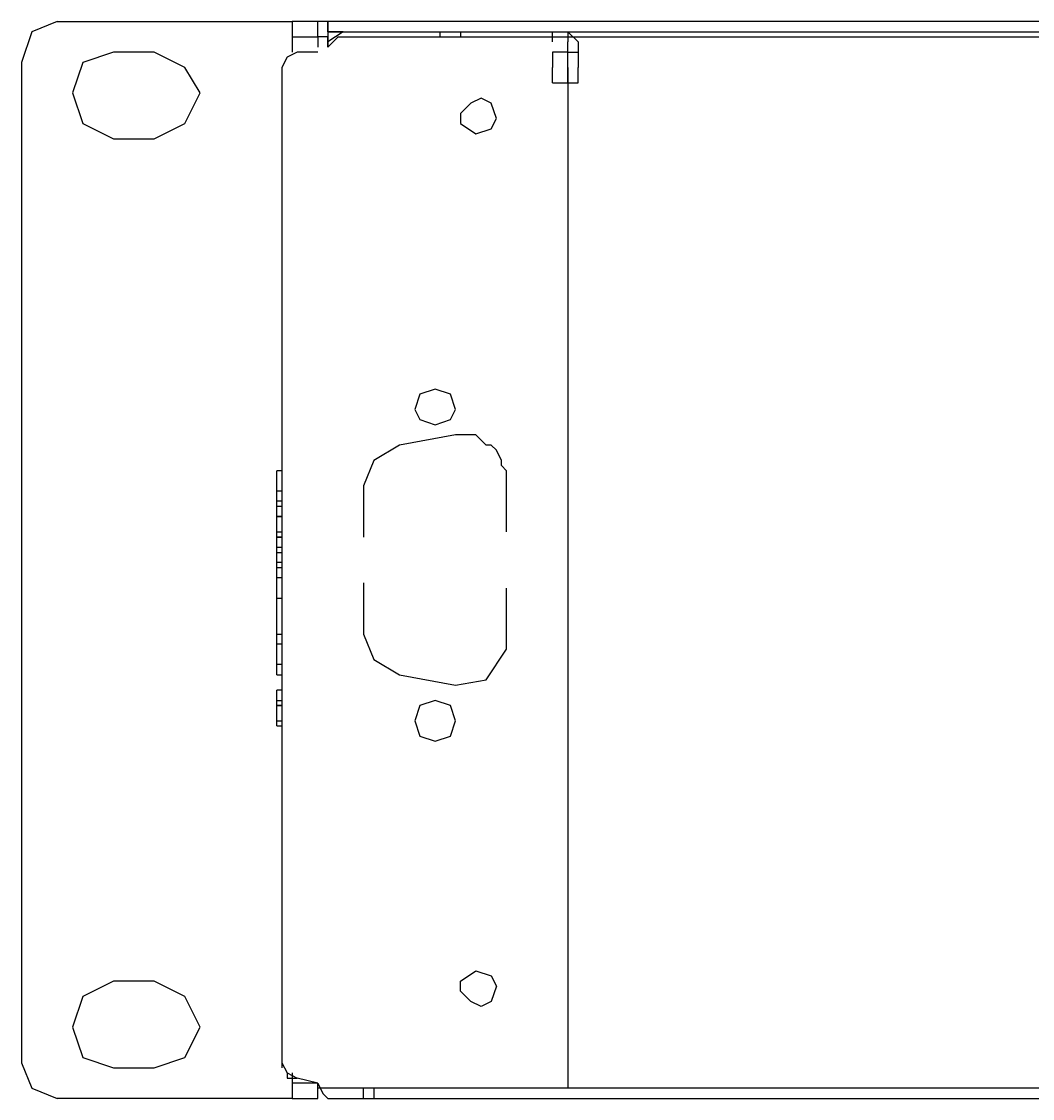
# Model space of a CAD drawing. Header units: millimetres. Extents: x 929 to 1725, y 58 to 532.
# Drawn here: x 980.81 to 1003.98, y 317.02 to 341.72 of the extents above; entities that cross this region are included whole.
import ezdxf

# ---------------------------------------------------------------- set-up
doc = ezdxf.new("R2010")
doc.units = ezdxf.units.MM
doc.header["$MEASUREMENT"] = 0
doc.layers.add('TT-WIRE-EQPM', color=6, linetype='CONTINUOUS')

msp = doc.modelspace()

# ---------------------------------------------------------------- linework, layer by layer
at = {"layer": 'TT-WIRE-EQPM', "linetype": 'Continuous'}
for points in [[(981.62739, 341.71541), (981.04218, 341.48133), (980.8081, 340.77908)], [(981.62739, 341.71541), (987.0113, 341.71541)], [(987.0113, 341.71541), (987.0113, 341.36429)], [(987.59651, 341.71541), (987.0113, 341.71541)], [(987.59651, 341.36429), (987.59651, 341.71541)], [(987.83059, 341.71541), (987.59651, 341.71541)], [(987.83059, 341.48133), (987.83059, 341.71541)], [(988.18172, 341.71541), (987.83059, 341.71541)], [(987.83059, 341.71541), (987.83059, 341.36429)], [(1009.01512, 341.71541), (988.18172, 341.71541)], [(987.0113, 341.36429), (987.0113, 341.1302)], [(987.0113, 341.36429), (987.59651, 341.36429)], [(987.59651, 341.36429), (987.59651, 341.1302)], [(987.83059, 341.1302), (987.83059, 341.36429), (987.59651, 341.36429)], [(987.83059, 341.48133), (1108.85162, 341.48133)], [(987.83059, 341.48133), (987.83059, 341.24724)], [(988.18172, 341.48133), (987.83059, 341.24724)], [(988.18172, 341.48133), (987.83059, 341.48133)], [(988.06468, 341.36429), (987.83059, 341.1302)], [(988.06468, 341.36429), (1108.61754, 341.36429)], [(990.40551, 341.36429), (990.40551, 341.48133)], [(990.87367, 341.48133), (990.87367, 341.36429)], [(992.98042, 341.24724), (992.98042, 341.48133)], [(993.56563, 341.24724), (993.33155, 341.48133)], [(993.33155, 341.48133), (993.33155, 341.24724)], [(987.0113, 341.1302), (987.0113, 341.01316)], [(987.83059, 341.24724), (987.83059, 341.1302)], [(993.33155, 340.66204), (993.33155, 341.24724)], [(993.56563, 341.24724), (993.56563, 340.66204)], [(983.85118, 339.02345), (984.55343, 339.37458), (984.90455, 340.07683), (984.55343, 340.66204), (983.85118, 341.01316), (982.91484, 341.01316), (982.2126, 340.77908), (981.97851, 340.07683), (982.2126, 339.37458), (982.91484, 339.02345), (983.85118, 339.02345)], [(987.12834, 341.01316), (986.89426, 340.89612), (986.77722, 340.66204)], [(987.59651, 341.01316), (987.12834, 341.01316)], [(992.98042, 341.01316), (992.98042, 340.66204)], [(993.33155, 341.01316), (992.98042, 341.01316)], [(993.33155, 341.01316), (993.56563, 341.01316)], [(980.8081, 340.77908), (980.8081, 317.83892)], [(986.77722, 340.66204), (986.77722, 317.83892)], [(992.98042, 340.31091), (992.98042, 340.31091), (992.98042, 340.42795), (992.98042, 340.42795), (992.98042, 340.42795), (992.98042, 340.42795), (992.98042, 340.42795), (992.98042, 340.54499), (992.98042, 340.54499), (992.98042, 340.66204), (992.98042, 340.66204)], [(992.98042, 340.31091), (992.98042, 340.31091), (992.98042, 340.31091), (992.98042, 340.42795), (992.98042, 340.42795), (992.98042, 340.42795), (992.98042, 340.42795), (992.98042, 340.42795), (992.98042, 340.42795), (992.98042, 340.42795), (992.98042, 340.42795), (992.98042, 340.42795), (992.98042, 340.42795), (992.98042, 340.54499), (992.98042, 340.54499), (992.98042, 340.54499), (992.98042, 340.54499), (992.98042, 340.54499), (992.98042, 340.54499), (992.98042, 340.66204), (992.98042, 340.66204)], [(993.33155, 340.66204), (993.33155, 340.66204), (993.33155, 340.54499), (993.33155, 340.54499), (993.33155, 340.42795), (993.33155, 340.42795), (993.33155, 340.42795), (993.33155, 340.42795), (993.33155, 340.42795), (993.33155, 340.31091), (993.33155, 340.31091)], [(993.33155, 340.31091), (993.33155, 340.66204)], [(993.56563, 340.31091), (993.56563, 340.66204)], [(992.98042, 340.31091), (993.33155, 340.31091), (993.56563, 340.31091)], [(993.33155, 340.31091), (993.33155, 317.25371)], [(991.10776, 339.84274), (990.87367, 339.60866), (990.87367, 339.37458), (991.2248, 339.14049)], [(991.57592, 339.84274), (991.34184, 339.95979), (991.10776, 339.84274)], [(991.69297, 339.49162), (991.57592, 339.84274)], [(991.2248, 339.14049), (991.57592, 339.25754), (991.69297, 339.49162)], [(989.8203, 332.82025), (989.93734, 332.58616), (990.28847, 332.46912), (990.63959, 332.58616), (990.75663, 332.82025), (990.63959, 333.17137), (990.28847, 333.28841), (989.93734, 333.17137), (989.8203, 332.82025)], [(991.92705, 331.29871), (991.92705, 331.41575), (991.81001, 331.53279), (991.81001, 331.64983), (991.69297, 331.88391), (991.57592, 332.00096), (991.45888, 332.00096), (991.34184, 332.118), (991.2248, 332.23504), (991.10776, 332.23504), (990.99072, 332.23504), (990.87367, 332.23504), (990.87367, 332.23504), (990.87367, 332.23504), (990.87367, 332.23504), (990.87367, 332.23504), (990.87367, 332.23504), (990.87367, 332.23504), (990.75663, 332.23504), (990.75663, 332.23504), (990.75663, 332.23504), (989.46917, 332.00096), (988.88397, 331.64983), (988.64988, 331.06462)], [(986.77722, 331.41575), (986.66018, 331.41575)], [(986.66018, 331.29871), (986.66018, 331.41575)], [(986.66018, 330.7135), (986.66018, 331.29871)], [(991.92705, 330.01125), (991.92705, 331.29871)], [(986.77722, 330.94758), (986.66018, 330.94758)], [(988.64988, 331.06462), (988.64988, 329.89421)], [(986.77722, 330.7135), (986.66018, 330.7135)], [(986.66018, 327.67042), (986.66018, 330.7135)], [(986.77722, 330.59646), (986.66018, 330.59646)], [(986.66018, 330.36237), (986.77722, 330.36237)], [(986.66018, 330.36237), (986.77722, 330.36237)], [(986.77722, 330.36237), (986.66018, 330.36237)], [(986.66018, 330.01125), (986.77722, 330.01125)], [(986.77722, 329.89421), (986.66018, 329.89421)], [(986.66018, 329.89421), (986.77722, 329.89421)], [(986.66018, 329.66012), (986.77722, 329.66012)], [(986.66018, 329.66012), (986.77722, 329.66012)], [(986.66018, 329.66012), (986.77722, 329.66012)], [(986.66018, 329.54308), (986.77722, 329.54308)], [(986.77722, 329.309), (986.66018, 329.309)], [(986.66018, 329.19196), (986.77722, 329.19196)], [(986.77722, 328.95787), (986.66018, 328.95787)], [(988.64988, 328.84083), (988.64988, 327.67042)], [(991.92705, 327.43633), (991.92705, 328.72379)], [(986.66018, 328.48971), (986.77722, 328.48971)], [(986.66018, 327.67042), (986.77722, 327.67042)], [(986.66018, 327.55338), (986.66018, 327.67042)], [(986.66018, 326.73408), (986.66018, 327.55338)], [(988.64988, 327.67042), (988.88397, 327.08521), (989.46917, 326.73408), (990.75663, 326.5), (991.45888, 326.61704), (991.92705, 327.31929), (991.92705, 327.43633)], [(986.77722, 327.43633), (986.66018, 327.43633)], [(986.77722, 326.96817), (986.66018, 326.96817)], [(986.66018, 326.73408), (986.77722, 326.73408)], [(986.77722, 326.38296), (986.66018, 326.38296)], [(986.77722, 326.38296), (986.66018, 326.38296)], [(986.77722, 326.38296), (986.66018, 326.38296)], [(986.66018, 326.26592), (986.66018, 326.38296)], [(986.66018, 326.14888), (986.66018, 326.26592)], [(986.66018, 326.14888), (986.77722, 326.14888)], [(986.66018, 325.68071), (986.66018, 326.14888)], [(986.66018, 326.03183), (986.77722, 326.03183)], [(986.77722, 326.03183), (986.66018, 326.03183)], [(989.8203, 325.68071), (989.93734, 325.32958), (990.28847, 325.21254), (990.63959, 325.32958), (990.75663, 325.68071), (990.63959, 326.03183), (990.28847, 326.14888), (989.93734, 326.03183), (989.8203, 325.68071)], [(986.66018, 325.68071), (986.77722, 325.68071)], [(986.66018, 325.68071), (986.77722, 325.68071)], [(986.66018, 325.68071), (986.77722, 325.68071)], [(986.66018, 325.56367), (986.66018, 325.68071)], [(986.66018, 325.56367), (986.77722, 325.56367)], [(986.66018, 325.56367), (986.77722, 325.56367)], [(986.66018, 325.56367), (986.77722, 325.56367)], [(986.66018, 325.56367), (986.77722, 325.56367)], [(986.66018, 325.56367), (986.77722, 325.56367)], [(986.66018, 325.56367), (986.77722, 325.56367)], [(991.10776, 319.24342), (990.87367, 319.4775), (990.87367, 319.71159), (991.2248, 319.94567)], [(991.2248, 319.94567), (991.57592, 319.82863), (991.69297, 319.59455)], [(983.85118, 317.72188), (984.55343, 317.95596), (984.90455, 318.65821), (984.55343, 319.36046), (983.85118, 319.71159), (982.91484, 319.71159), (982.2126, 319.36046), (981.97851, 318.65821), (982.2126, 317.95596), (982.91484, 317.72188), (983.85118, 317.72188)], [(991.69297, 319.59455), (991.57592, 319.24342)], [(991.57592, 319.24342), (991.34184, 319.12638), (991.10776, 319.24342)], [(980.8081, 317.83892), (981.04218, 317.25371), (981.62739, 317.01963)], [(986.77722, 317.83892), (986.77722, 317.83892), (986.77722, 317.83892), (986.77722, 317.83892), (986.77722, 317.83892), (986.77722, 317.83892), (986.77722, 317.72188), (986.77722, 317.72188), (986.77722, 317.72188), (986.77722, 317.72188), (986.77722, 317.72188)], [(986.77722, 317.83892), (986.89426, 317.60484), (987.12834, 317.4878)], [(986.89426, 317.60484), (986.89426, 317.60484), (986.89426, 317.60484), (986.89426, 317.4878), (986.89426, 317.4878), (986.89426, 317.4878), (986.89426, 317.4878), (986.89426, 317.4878), (986.89426, 317.4878), (986.89426, 317.4878), (986.89426, 317.4878), (987.0113, 317.4878), (987.0113, 317.4878), (987.0113, 317.4878), (987.0113, 317.4878), (987.0113, 317.4878), (987.12834, 317.4878), (987.12834, 317.4878), (987.12834, 317.4878), (987.12834, 317.4878), (987.12834, 317.4878)], [(987.0113, 317.60484), (987.0113, 317.4878)], [(987.0113, 317.4878), (987.0113, 317.37075)], [(987.0113, 317.37075), (987.0113, 317.01963)], [(987.59651, 317.37075), (987.0113, 317.37075)], [(987.59651, 317.37075), (987.12834, 317.4878)], [(987.59651, 317.01963), (987.59651, 317.37075)], [(987.59651, 317.37075), (987.71355, 317.13667), (987.83059, 317.01963)], [(1108.85162, 317.25371), (987.59651, 317.25371)], [(988.64988, 317.01963), (988.64988, 317.25371)], [(988.88397, 317.25371), (988.88397, 317.01963)], [(990.52255, 317.25371), (988.88397, 317.25371)], [(993.79971, 317.25371), (992.16113, 317.25371)], [(995.55534, 317.25371), (993.79971, 317.25371)], [(998.8325, 317.25371), (997.19392, 317.25371)], [(1000.47109, 317.25371), (998.8325, 317.25371)], [(1003.74825, 317.25371), (1002.10967, 317.25371)], [(987.0113, 317.01963), (981.62739, 317.01963)], [(987.0113, 317.01963), (987.59651, 317.01963)], [(987.83059, 317.01963), (1108.85162, 317.01963)]]:
    msp.add_lwpolyline(points, dxfattribs=at)

doc.saveas('drawing.dxf')
